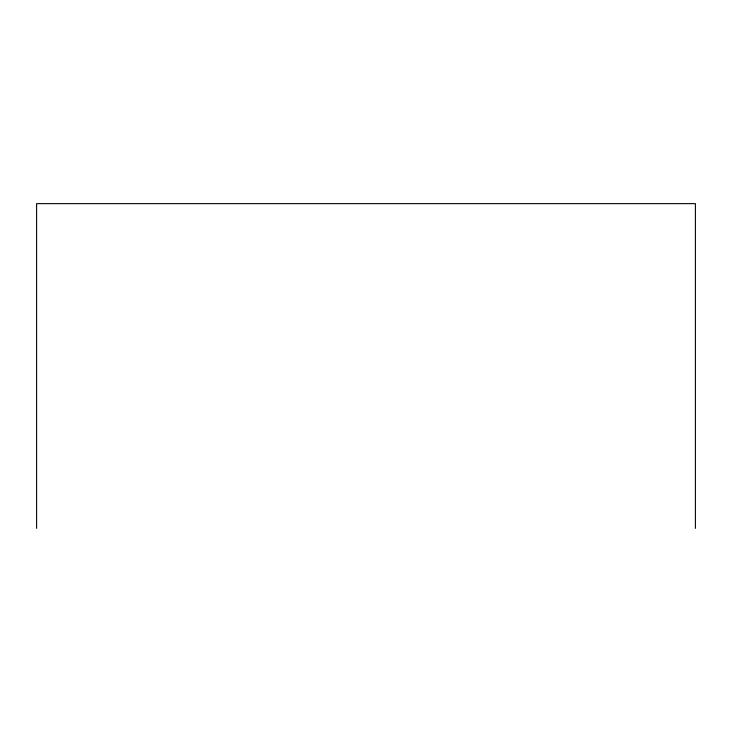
<?xml version="1.0" encoding="UTF-8"?>
<svg xmlns="http://www.w3.org/2000/svg" width="732" height="732" viewBox="0 0 732 732"><rect width="100%" height="100%" fill="white"/><g stroke="black" fill="none" stroke-linecap="round" stroke-linejoin="round"><path stroke-width="1.1" d="M695.4 528.367L695.4 203.633L36.6 203.633L36.6 528.367"/></g></svg>
